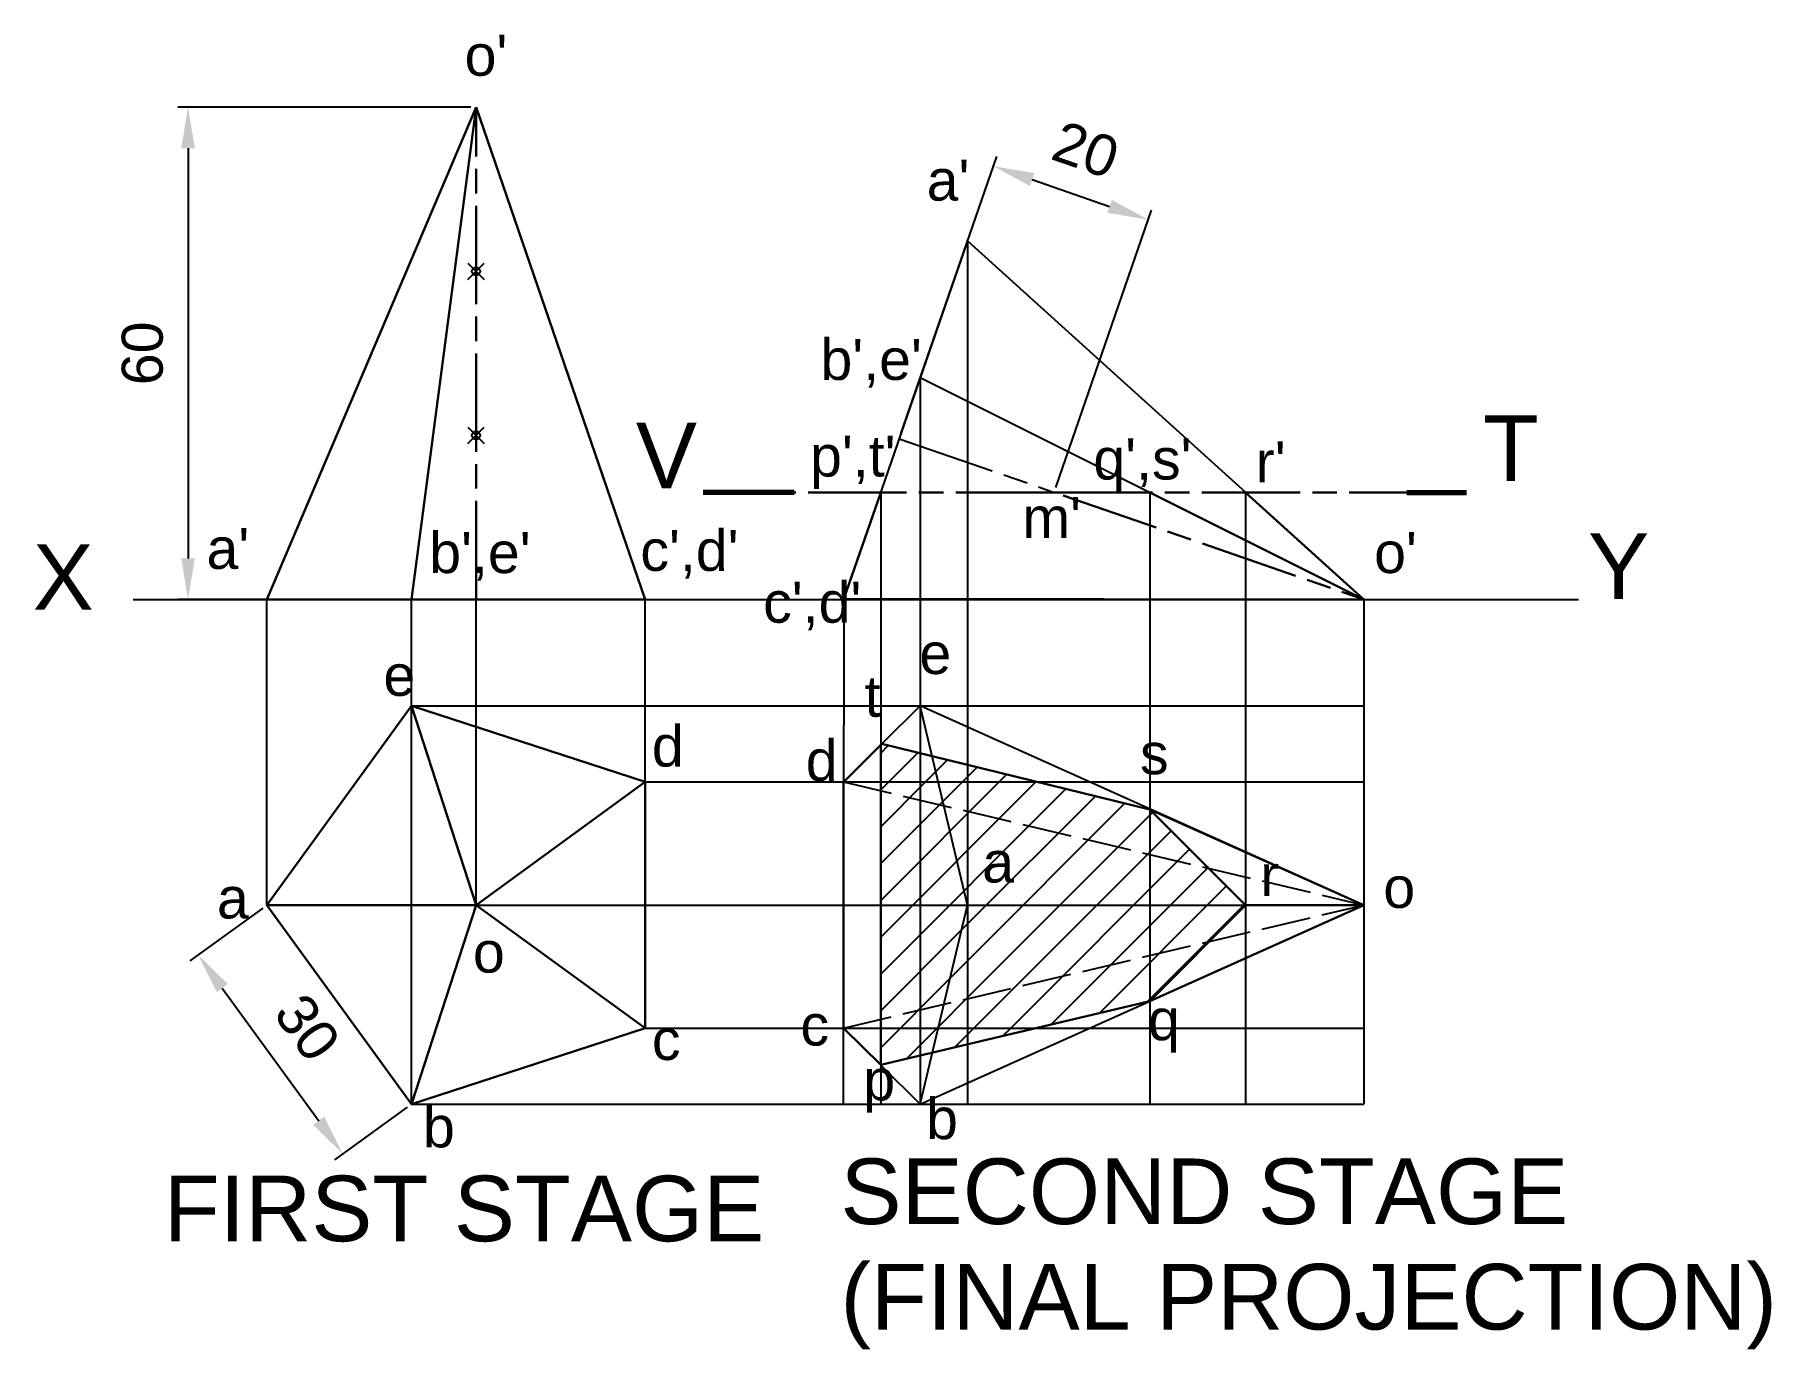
# Model space of a CAD drawing. Header units: millimetres. Extents: x 5 to 217, y 1 to 161.
import ezdxf

# ---------------------------------------------------------------- set-up
doc = ezdxf.new("R2010")
doc.units = ezdxf.units.MM
doc.header["$PDMODE"] = 35
doc.header["$PDSIZE"] = -2
doc.linetypes.add('ACAD_ISO02W100', pattern=[15, 12, -3])
doc.linetypes.add('ACAD_ISO08W100', pattern=[36, 24, -3, 6, -3])
doc.styles.get("Standard").update_dxf_attribs({"font": 'arial.ttf'})
doc.dimstyles.new('ISO-25', dxfattribs={"dimtxt": 5, "dimasz": 5, "dimexe": 1.25, "dimexo": 0.625, "dimgap": 3, "dimtad": 1, "dimtxsty": 'Standard', "dimcen": 2.5, "dimadec": 0, "dimazin": 0, "dimtfac": 1, "dimtmove": 0, "dimatfit": 3, "dimfxl": 1, "dimarcsym": 0})
pattern_1 = [(45, (25.0155, -9.444), (-2.245064, 2.245064), [])]

# ---------------------------------------------------------------- blocks, each defined once
blk = doc.blocks.new('*D5')
at = {"color": 0, "lineweight": -2, "ltscale": 0.5, "transparency": 16777216}
for p, q in [((58.38, 152.64), (22.62, 152.64)), ((23.87, 147.64), (23.87, 97.64)), ((58.38, 92.64), (22.62, 92.64))]:
    blk.add_line(p, q, dxfattribs=at)
at = {"color": 0, "lineweight": 25, "ltscale": 0.5, "transparency": 16777216}
for points in [[(23.04, 147.64), (24.71, 147.64), (23.87, 152.64)], [(23.04, 97.64), (24.71, 97.64), (23.87, 92.64)]]:
    blk.add_solid(points, dxfattribs=at)
at = {"layer": 'Defpoints', "color": 0, "lineweight": 25, "ltscale": 0.5, "transparency": 16777216}
for p in [(59, 152.64), (23.87, 92.64), (59, 92.64)]:
    blk.add_point(p, dxfattribs=at)
at = {"color": 0, "lineweight": 25, "ltscale": 0.5, "transparency": 16777216, "insert": (18.32, 122.64), "char_height": 5, "attachment_point": 5, "rotation": 90}
blk.add_mtext('60', dxfattribs=at)
blk = doc.blocks.new('*D6')
at = {"color": 0, "lineweight": -2, "ltscale": 0.5, "transparency": 16777216}
for p, q in [((32.98, 55.01), (24.1, 48.56)), ((28.05, 45.25), (39.81, 29.07)), ((50.61, 30.74), (41.73, 24.29))]:
    blk.add_line(p, q, dxfattribs=at)
at = {"color": 0, "lineweight": 25, "ltscale": 0.5, "transparency": 16777216}
for points in [[(28.72, 45.74), (27.38, 44.76), (25.11, 49.29)], [(40.48, 29.56), (39.13, 28.58), (42.75, 25.02)]]:
    blk.add_solid(points, dxfattribs=at)
at = {"layer": 'Defpoints', "color": 0, "lineweight": 25, "ltscale": 0.5, "transparency": 16777216}
for p in [(33.48, 55.38), (51.11, 31.1), (42.75, 25.02)]:
    blk.add_point(p, dxfattribs=at)
at = {"color": 0, "lineweight": 25, "ltscale": 0.5, "transparency": 16777216, "insert": (38.42, 40.42), "char_height": 5, "attachment_point": 5, "rotation": 306}
blk.add_mtext('30', dxfattribs=at)
blk = doc.blocks.new('*D7')
at = {"color": 0, "lineweight": -2, "ltscale": 0.5, "transparency": 16777216}
for p, q in [((110.82, 112.81), (122.51, 146.64)), ((126.83, 143.83), (136.28, 140.56)), ((129.72, 106.28), (141.41, 140.11))]:
    blk.add_line(p, q, dxfattribs=at)
at = {"color": 0, "lineweight": 25, "ltscale": 0.5, "transparency": 16777216}
for points in [[(127.1, 144.62), (126.56, 143.04), (122.1, 145.46)], [(136.55, 141.35), (136.01, 139.78), (141.01, 138.93)]]:
    blk.add_solid(points, dxfattribs=at)
at = {"layer": 'Defpoints', "color": 0, "lineweight": 25, "ltscale": 0.5, "transparency": 16777216}
for p in [(141.01, 138.93), (110.62, 112.22), (129.52, 105.69)]:
    blk.add_point(p, dxfattribs=at)
at = {"color": 0, "lineweight": 25, "ltscale": 0.5, "transparency": 16777216, "insert": (133.37, 147.45), "char_height": 5, "attachment_point": 5, "rotation": 340.938}
blk.add_mtext('20', dxfattribs=at)

msp = doc.modelspace()

# ---------------------------------------------------------------- hatches: boundary and pattern name
at = {"lineweight": 25, "ltscale": 0.5}
h = msp.add_hatch(dxfattribs=at)
h.set_pattern_fill('ANSI31', color=256)
h.set_pattern_definition(pattern_1)
h.paths.add_polyline_path([(141.182, 67.039), (127.512, 70.375), (118.951, 70.375), (118.951, 55.375), (141.182, 55.375)])
h.paths.add_polyline_path([(141.182, 55.375), (118.951, 55.375), (118.951, 40.375), (127.324, 40.375), (141.182, 43.661)])
h.paths.add_polyline_path([(141.182, 67.039), (141.182, 55.375), (152.87, 55.375)])
h.paths.add_polyline_path([(152.87, 55.375), (141.182, 55.375), (141.182, 43.661)])
h.paths.add_polyline_path([(115.392, 70.375), (113.192, 70.375), (113.192, 55.375), (118.951, 55.375)])
h.paths.add_polyline_path([(118.951, 70.375), (115.392, 70.375), (118.951, 55.375)])
h.paths.add_polyline_path([(118.951, 72.464), (114.647, 73.515), (115.392, 70.375), (118.951, 70.375)])
h.paths.add_polyline_path([(113.192, 70.375), (108.36, 70.375), (108.36, 55.375), (113.192, 55.375)])
h.paths.add_polyline_path([(113.192, 73.87), (108.519, 75.01), (108.36, 74.853), (108.36, 70.375), (113.192, 70.375)])
h.paths.add_polyline_path([(118.951, 55.375), (113.192, 55.375), (113.192, 40.375), (115.392, 40.375)])
h.paths.add_polyline_path([(113.192, 55.375), (108.36, 55.375), (108.36, 40.375), (113.192, 40.375)])
h.paths.add_polyline_path([(113.192, 40.375), (108.36, 40.375), (108.36, 35.878), (113.192, 37.024)])
h.paths.add_polyline_path([(115.392, 40.375), (113.192, 40.375), (113.192, 37.024), (114.68, 37.377)])
h.paths.add_polyline_path([(118.951, 40.375), (115.392, 40.375), (114.68, 37.377), (118.951, 38.389)])
h.paths.add_polyline_path([(118.951, 72.464), (118.951, 70.375), (127.512, 70.375)])
h = msp.add_hatch(dxfattribs=at)
h.set_pattern_fill('ANSI31', color=256)
h.set_pattern_definition(pattern_1)
h.paths.add_polyline_path([(113.192, 70.375), (115.392, 70.375), (114.647, 73.515), (113.192, 73.87)])
h.paths.add_polyline_path([(115.392, 40.375), (118.951, 40.375), (118.951, 55.375)])
h = msp.add_hatch(dxfattribs=at)
h.set_pattern_fill('ANSI31', color=256)
h.set_pattern_definition(pattern_1)
h.paths.add_polyline_path([(118.951, 40.375), (118.951, 38.389), (127.324, 40.375)])

# ---------------------------------------------------------------- linework, layer by layer
at = {"lineweight": 30, "ltscale": 0.5}
for p, q in [((33.481, 92.639), (59, 152.639)), ((51.114, 92.639), (59, 152.639)), ((79.646, 92.639), (59, 152.639)), ((108.36, 105.691), (103.874, 92.709)), ((141.182, 105.691), (167.292, 92.639)), ((152.87, 105.691), (167.313, 92.639)), ((33.481, 92.639), (79.646, 92.639)), ((103.874, 92.709), (167.327, 92.627)), ((51.114, 79.646), (59, 55.375)), ((103.845, 70.366), (108.519, 75.01)), ((108.36, 74.853), (108.36, 35.878)), ((141.182, 67.039), (108.519, 75.01)), ((79.646, 70.375), (59, 55.375)), ((103.845, 70.375), (103.806, 40.375)), ((152.87, 55.375), (141.182, 67.039)), ((141.182, 67.039), (167.292, 55.375)), ((33.481, 55.375), (59, 55.375)), ((51.114, 31.105), (59, 55.375)), ((79.646, 40.375), (59, 55.375)), ((141.182, 43.661), (152.87, 55.375)), ((141.182, 43.661), (167.292, 55.375)), ((152.87, 55.375), (167.292, 55.375)), ((108.36, 35.878), (141.182, 43.661)), ((103.806, 40.375), (108.36, 35.878))]:
    msp.add_line(p, q, dxfattribs=at)
at = {"linetype": 'ACAD_ISO08W100', "lineweight": 30, "ltscale": 0.5}
for p, q in [((59, 92.639), (59, 152.639)), ((129.52, 105.691), (97.807, 105.691)), ((129.52, 105.691), (179.81, 105.691)), ((130.607, 105.315), (167.327, 92.627))]:
    msp.add_line(p, q, dxfattribs=at)
at = {"lineweight": 25, "ltscale": 0.5}
for p, q in [((118.951, 136.343), (103.874, 92.709)), ((118.951, 136.343), (167.327, 92.627)), ((118.951, 136.343), (118.951, 31.105)), ((113.192, 119.676), (167.327, 92.627)), ((113.192, 119.676), (113.192, 31.105)), ((108.36, 105.691), (108.36, 31.105)), ((141.182, 105.691), (141.182, 31.105)), ((152.87, 105.691), (152.87, 31.105)), ((17.182, 92.639), (193.492, 92.639)), ((33.481, 55.375), (33.481, 92.639)), ((51.114, 31.105), (51.114, 92.639)), ((59, 55.375), (59, 92.639)), ((79.646, 70.375), (79.646, 92.639)), ((103.874, 92.709), (103.794, 31.105)), ((167.292, 92.639), (167.292, 31.105)), ((51.114, 79.646), (167.292, 79.646)), ((113.192, 79.646), (103.845, 70.375)), ((118.951, 55.375), (113.192, 79.646)), ((167.292, 55.375), (113.192, 79.646)), ((79.646, 70.375), (167.292, 70.375)), ((33.481, 55.375), (167.292, 55.375)), ((113.192, 31.105), (118.951, 55.375)), ((113.192, 31.105), (167.292, 55.375)), ((79.646, 40.375), (167.292, 40.375)), ((103.806, 40.375), (113.192, 31.105)), ((51.114, 31.105), (167.292, 31.105))]:
    msp.add_line(p, q, dxfattribs=at)
at = {"linetype": 'ACAD_ISO08W100', "lineweight": 25, "ltscale": 0.5}
msp.add_line((110.617, 112.223), (129.52, 105.691), dxfattribs=at)
at = {"lineweight": 70, "ltscale": 0.5}
for p, q in [((97.807, 105.691), (86.688, 105.691)), ((172.526, 105.691), (179.81, 105.691))]:
    msp.add_line(p, q, dxfattribs=at)
at = {"linetype": 'ACAD_ISO02W100', "lineweight": 25, "ltscale": 0.5}
for p in [(103.806, 70.375), (103.806, 40.375)]:
    msp.add_line(p, (167.292, 55.375), dxfattribs=at)
at = {"lineweight": 30, "ltscale": 0.5}
msp.add_lwpolyline([(79.646, 40.375), (79.646, 70.375), (51.114, 79.646), (33.481, 55.375), (51.114, 31.105)], close=True, dxfattribs=at)
at = {"lineweight": 25}
for p in [(59, 132.639), (59, 112.639)]:
    msp.add_point(p, dxfattribs=at)

# ---------------------------------------------------------------- texts
at = {"lineweight": 25, "ltscale": 0.5}
for s, height, p in [("o'", 5, (57.607, 156.485)), ("a'", 5, (113.969, 141.262)), ("b',e'", 5, (101.015, 119.398)), ('T', 8, (181.811, 107.08)), ('V', 8, (78.497, 106.175)), ("p',t'", 5, (99.746, 107.621)), ("q',s'", 5, (134.301, 107.256)), ("r'", 5, (154.107, 106.924)), ("m'", 5, (125.647, 100.105)), ("a'", 5, (26.125, 96.355)), ("b',e'", 5, (53.291, 95.847)), ("c',d'", 5, (79.046, 96.113)), ("o'", 5, (168.553, 95.847)), ('Y', 8, (194.651, 92.676)), ('X', 8, (4.921, 91.366)), ("c',d'", 5, (94.025, 89.793)), ('e', 5, (113.085, 83.539)), ('e', 5, (47.705, 80.878)), ('t', 5, (106.399, 78.324)), ('d', 5, (80.456, 72.252)), ('d', 5, (99.223, 70.502)), ('s', 5, (139.992, 71.317)), ('a', 5, (120.749, 58.116)), ('r', 5, (154.668, 56.487)), ('a', 5, (27.395, 53.731)), ('o', 5, (169.671, 55.02)), ('o', 5, (58.622, 47.134)), ('q', 5, (140.97, 38.887)), ('c', 5, (80.456, 36.478)), ('c', 5, (98.571, 38.235)), ('p', 5, (106.236, 31.553)), ('b', 5, (113.9, 26.827)), ('b', 5, (52.529, 25.822)), ('SECOND STAGE', 8, (103.455, 16.468)), ('FIRST STAGE', 8, (20.906, 14.372)), ('(FINAL PROJECTION)', 8, (103.455, 3.616))]:
    msp.add_text(s, height=height, dxfattribs=at).set_placement(p)

# ---------------------------------------------------------------- dimensions: what is measured, and where the dimension line sits
dim = msp.add_linear_dim(base=(23.872, 92.639), p1=(59, 152.639), p2=(59, 92.639), angle=90, dimstyle='ISO-25', dxfattribs=at)
dim.commit()
dim.dimension.update_dxf_attribs({"geometry": '*D5', "text_midpoint": (18.319, 122.639)})
for p1, p2, distance, picture, middle in [((110.617, 112.223), (129.52, 105.691), 35.169, '*D7', (133.368, 147.446)), ((33.481, 55.375), (51.114, 31.105), -10.344, '*D6', (38.422, 40.424))]:
    dim = msp.add_aligned_dim(p1=p1, p2=p2, distance=distance, dimstyle='ISO-25', dxfattribs=at)
    dim.commit()
    dim.dimension.update_dxf_attribs({"geometry": picture, "text_midpoint": middle})

doc.saveas('drawing.dxf')
